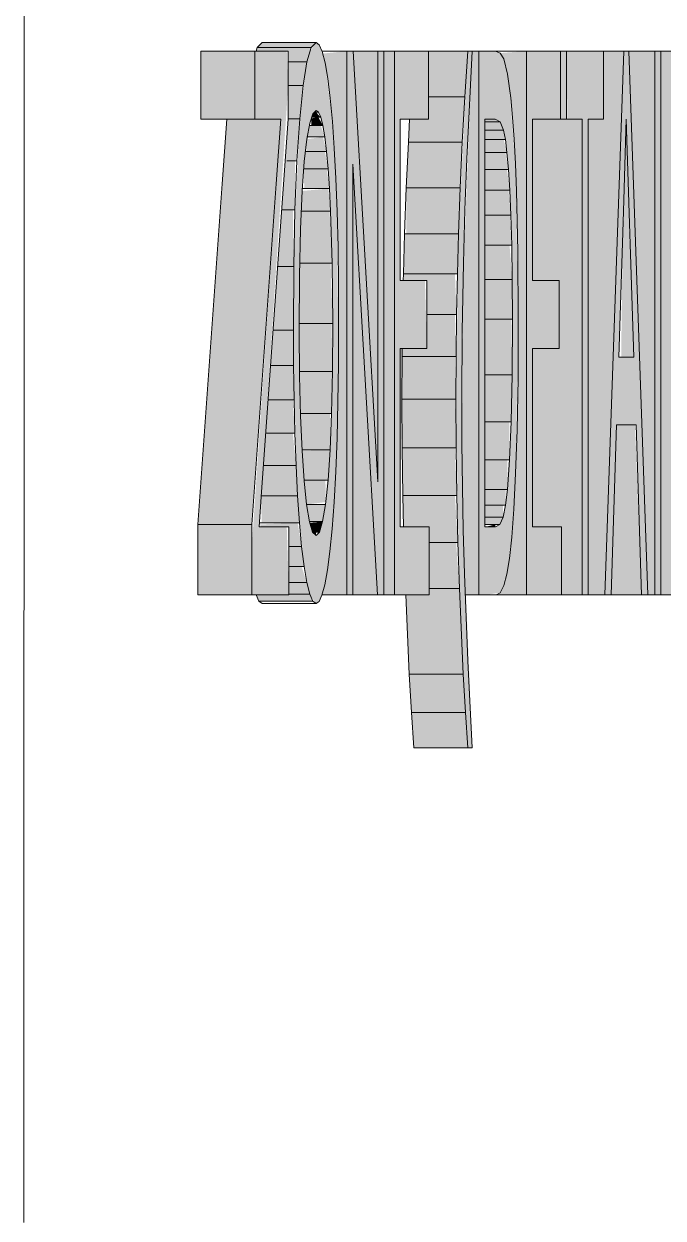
# Model space of a CAD drawing. Header units: millimetres. Extents: x -4612930 to -4329258, y -1064 to 30311.
# Drawn here: x -4531473 to -4530884, y 12497 to 13600 of the extents above; entities that cross this region are included whole.
import ezdxf

# ---------------------------------------------------------------- set-up
doc = ezdxf.new("R2010")
doc.units = ezdxf.units.MM
doc.layers.add('A-GENM', color=13, linetype='Continuous', lineweight=5)

# ---------------------------------------------------------------- blocks, each defined once
blk = doc.blocks.new('Generic Models 13 - Generic Models 13-2262104-SOUTH WEST')
at = {"layer": 'A-GENM'}
blk.add_line((-4531472.9, 14893.4), (-4531473.4, 12493.4), dxfattribs=at)

msp = doc.modelspace()

# ---------------------------------------------------------------- hatches: boundary and pattern name
at = {"layer": 'A-GENM'}
for points in [[(-4531225.2, 13565.3), (-4531212.2, 13565.3), (-4531208.2, 13578.5), (-4531258, 13578.5), (-4531259, 13575.1), (-4531229.5, 13575.1), (-4531229.5, 13565.3)], [(-4531230.8, 13578.5), (-4531208.2, 13578.5), (-4531203.8, 13582.9), (-4531253.6, 13582.9), (-4531258, 13578.5), (-4531232, 13578.5)], [(-4531310.1, 13512.3), (-4531260.3, 13512.3), (-4531260.3, 13575.1), (-4531310.1, 13575.1), (-4531310.1, 13545.8)], [(-4531263, 13072.8), (-4531228.8, 13072.8), (-4531230.8, 13135.6), (-4531256.3, 13135.6), (-4531229.5, 13543.3), (-4531230.8, 13575.1), (-4531260.3, 13575.1), (-4531260.3, 13512.3), (-4531236.4, 13512.3), (-4531263, 13117.7), (-4531263, 13084.2)], [(-4531198.3, 13072.8), (-4531175.4, 13072.8), (-4531175.4, 13575.1), (-4531197.5, 13572.8), (-4531192.4, 13545.8), (-4531186.9, 13485.5), (-4531183.3, 13379.2), (-4531183.6, 13250.9), (-4531188.8, 13134), (-4531195.7, 13082.3), (-4531197.7, 13074.9)], [(-4531173.2, 13072.8), (-4531169.9, 13072.8), (-4531169.9, 13470.8), (-4531146.6, 13072.8), (-4531141.1, 13072.8), (-4531141.1, 13575.1), (-4531146.6, 13575.1), (-4531147.3, 13189.7), (-4531169.9, 13575.1), (-4531175.4, 13575.1), (-4531175.4, 13072.8)], [(-4531146.6, 13177.2), (-4531146.6, 13575.1), (-4531169.5, 13575.1), (-4531147, 13183.8)], [(-4531131.5, 13072.8), (-4531131.5, 13575.1), (-4531141.1, 13575.1), (-4531141.1, 13072.8)], [(-4531122.7, 13072.8), (-4531099.3, 13072.8), (-4531099.3, 13135.6), (-4531126.1, 13135.6), (-4531124.3, 13300.4), (-4531101.4, 13300.4), (-4531103.3, 13363.2), (-4531126.1, 13363.2), (-4531126.1, 13512.3), (-4531100, 13512.3), (-4531100, 13575.1), (-4531131.5, 13575.1), (-4531131.5, 13072.8), (-4531126.1, 13072.8)], [(-4531100, 13533), (-4531066.4, 13533), (-4531063.7, 13575.1), (-4531100, 13575.1), (-4531100, 13545.8)], [(-4531063.7, 12931.5), (-4531059.6, 12931.5), (-4531067.9, 13132.6), (-4531069.2, 13260.9), (-4531066.4, 13429.9), (-4531059.6, 13575.1), (-4531063.7, 13575.1), (-4531072.3, 13406.3), (-4531074.7, 13253.3), (-4531071.9, 13092.4), (-4531065.9, 12964.3), (-4531063.8, 12932.8)], [(-4531066.1, 13072.8), (-4531053.5, 13072.8), (-4531053.5, 13575.1), (-4531059.6, 13575.1), (-4531068, 13369.4), (-4531068.9, 13195.6), (-4531066.3, 13078.8)], [(-4531034.3, 13072.8), (-4531009.6, 13072.8), (-4531009.6, 13575.1), (-4531033.8, 13573.3), (-4531029, 13562), (-4531025.9, 13545.8), (-4531021, 13493.7), (-4531017.6, 13390.1), (-4531018.3, 13225.3), (-4531024.1, 13118.5), (-4531028.9, 13087.4), (-4531034.3, 13074.7), (-4531037.6, 13072.8)], [(-4531009.6, 13072.8), (-4530977.4, 13072.8), (-4530977.4, 13135.6), (-4531004.1, 13135.6), (-4531004.1, 13300.4), (-4530979.5, 13300.4), (-4530979.5, 13363.2), (-4531004.1, 13363.2), (-4531004.1, 13512.3), (-4530978.1, 13512.3), (-4530978.1, 13575.1), (-4531009.6, 13575.1), (-4531009.6, 13118.5)], [(-4530972.6, 13512.3), (-4530972.6, 13575.1), (-4530978.1, 13575.1), (-4530978.1, 13512.3)], [(-4530958.2, 13072.8), (-4530952.8, 13072.8), (-4530952.8, 13512.3), (-4530938.4, 13512.3), (-4530938.4, 13575.1), (-4530972.6, 13575.1), (-4530971.8, 13512.3), (-4530958.2, 13512.3), (-4530958.2, 13118.5)], [(-4530937.3, 13072.8), (-4530919.8, 13575.1), (-4530938.4, 13575.1), (-4530938.4, 13512.3), (-4530952.8, 13512.3), (-4530952.8, 13072.8)], [(-4530897.7, 13072.8), (-4530891.1, 13072.8), (-4530891.1, 13575.1), (-4530915.1, 13575.1), (-4530899.2, 13118.5)], [(-4530885.6, 13072.8), (-4530885.6, 13575.1), (-4530891.1, 13575.1), (-4530891.1, 13072.8)], [(-4530885.6, 13072.8), (-4530874.7, 13072.8), (-4530874.7, 13575.1), (-4530885.6, 13575.1), (-4530885.6, 13118.5)], [(-4531215.7, 13543.3), (-4531212.2, 13565.3), (-4531229.5, 13565.3), (-4531229.5, 13543.3), (-4531218.8, 13543.3)], [(-4531225.2, 13512.4), (-4531218.8, 13512.4), (-4531215.7, 13543.3), (-4531229.5, 13543.3), (-4531229.5, 13512.4)], [(-4531068.8, 13490.9), (-4531066.4, 13533), (-4531100, 13533), (-4531100, 13512.3), (-4531117.4, 13512.3), (-4531118.6, 13490.9), (-4531075.6, 13490.9)], [(-4531263, 13452.6), (-4531240.6, 13452.6), (-4531236.4, 13512.3), (-4531286.2, 13512.3), (-4531290.4, 13452.6)], [(-4531230.8, 13473.8), (-4531221.4, 13474.5), (-4531218.8, 13512.4), (-4531229.5, 13512.3), (-4531232.2, 13473.8)], [(-4531197.5, 13506.4), (-4531201.6, 13514.1), (-4531208.2, 13512.9), (-4531208.2, 13506.4), (-4531199.5, 13506.4)], [(-4531207.8, 13514.1), (-4531199.5, 13514.1), (-4531203.8, 13518.6), (-4531206.8, 13517.2)], [(-4531048, 13509.8), (-4531033.8, 13509.8), (-4531038.4, 13512.3), (-4531048, 13512.3)], [(-4530977.4, 13072.8), (-4530958.2, 13072.8), (-4530958.2, 13512.3), (-4531004.1, 13512.3), (-4531004.1, 13363.2), (-4530979.5, 13363.2), (-4530979.5, 13300.4), (-4531004.1, 13300.4), (-4531004.1, 13135.6), (-4530977.4, 13135.6), (-4530977.4, 13118.5)], [(-4530914.4, 13416), (-4530917.5, 13512.3), (-4530919.8, 13416), (-4530915.1, 13416)], [(-4531209.6, 13495.8), (-4531195.7, 13495.8), (-4531199.5, 13506.4), (-4531210, 13506.4), (-4531211.9, 13495.8)], [(-4531048, 13502.2), (-4531030.7, 13502.2), (-4531033.8, 13509.8), (-4531048, 13509.8)], [(-4531048, 13493.5), (-4531029, 13493.5), (-4531030.7, 13502.2), (-4531048, 13502.2)], [(-4531194, 13482.4), (-4531197.5, 13495.8), (-4531212.2, 13493.8), (-4531212.2, 13482.4), (-4531195.4, 13482.4)], [(-4531070.7, 13448.7), (-4531068.8, 13490.9), (-4531118.6, 13490.9), (-4531120.5, 13448.7), (-4531075.6, 13448.7)], [(-4531038.3, 13481.3), (-4531027.6, 13481.3), (-4531030.7, 13493.5), (-4531048, 13493.5), (-4531048, 13481.3)], [(-4531214.6, 13466.5), (-4531192.5, 13466.5), (-4531195.7, 13482.4), (-4531213.6, 13482.4), (-4531215.1, 13466.5)], [(-4531029, 13465.6), (-4531026.2, 13465.6), (-4531029, 13481.3), (-4531048, 13481.3), (-4531048, 13465.6), (-4531038.3, 13465.6)], [(-4531230.8, 13428.4), (-4531223.2, 13428.4), (-4531223.2, 13473.8), (-4531232.2, 13473.8), (-4531235.5, 13428.4)], [(-4531169.9, 13072.8), (-4531147, 13072.8), (-4531169.9, 13470.8), (-4531169.9, 13118.5)], [(-4531194, 13448.1), (-4531191.3, 13448.1), (-4531194, 13466.5), (-4531215.1, 13466.5), (-4531214.6, 13448.1)], [(-4531048, 13446.6), (-4531025, 13446.6), (-4531027.6, 13465.6), (-4531048, 13465.6)], [(-4531263, 13137.9), (-4531240.6, 13452.6), (-4531290.4, 13452.6), (-4531312.9, 13137.9)], [(-4531216.6, 13427.2), (-4531190.3, 13427.2), (-4531192.5, 13448.1), (-4531216.6, 13445.9), (-4531217.2, 13427.2)], [(-4531075.6, 13406.3), (-4531072.3, 13406.3), (-4531070.7, 13448.7), (-4531120.5, 13448.7), (-4531120.5, 13406.3), (-4531103.3, 13406.3)], [(-4531023.9, 13423.5), (-4531026.2, 13446.6), (-4531048, 13446.6), (-4531048, 13423.5), (-4531025, 13423.5)], [(-4531230.8, 13376.2), (-4531224.3, 13376.2), (-4531225.2, 13428.4), (-4531235.5, 13428.4), (-4531238.6, 13376.2)], [(-4531218.1, 13379.2), (-4531188.9, 13379.2), (-4531191.3, 13427.2), (-4531217.4, 13427.2), (-4531218.7, 13379.2)], [(-4531025.2, 13396), (-4531023.2, 13396), (-4531025, 13423.5), (-4531048, 13423.5), (-4531048, 13396)], [(-4530910.5, 13292.5), (-4530915.1, 13416), (-4530920.6, 13416), (-4530922.2, 13292.5), (-4530912.8, 13292.5)], [(-4531123.2, 13369.4), (-4531073.3, 13369.4), (-4531072.3, 13406.3), (-4531122.1, 13406.3), (-4531122.2, 13403.3)], [(-4531023.9, 13364.1), (-4531022.8, 13364.1), (-4531025.2, 13396), (-4531048, 13396), (-4531048, 13364.1), (-4531028, 13364.1)], [(-4531219.2, 13323.6), (-4531188.4, 13323.6), (-4531190.3, 13379.2), (-4531218.7, 13379.2), (-4531219.1, 13332.1)], [(-4531230.8, 13317.3), (-4531224.7, 13317.3), (-4531225.2, 13376.2), (-4531239.2, 13376.2), (-4531243.4, 13317.3), (-4531240.6, 13317.3)], [(-4531075.6, 13331.7), (-4531074.1, 13331.7), (-4531075.6, 13369.4), (-4531123.2, 13369.4), (-4531123.3, 13363.2), (-4531101.4, 13363.2), (-4531101.4, 13331.7)], [(-4531048, 13327.6), (-4531022.6, 13327.6), (-4531023.2, 13364.1), (-4531048, 13364.1)], [(-4531218.9, 13279.3), (-4531188.7, 13279.3), (-4531189.5, 13323.6), (-4531219.2, 13323.6), (-4531218.9, 13279.3)], [(-4531115.7, 13293.1), (-4531074.5, 13293.1), (-4531075.6, 13331.7), (-4531101.4, 13331.7), (-4531103.3, 13300.4), (-4531124.3, 13300.4), (-4531124.3, 13293.1)], [(-4531022.9, 13276), (-4531023.8, 13327.6), (-4531048, 13327.6), (-4531048, 13276), (-4531023.8, 13276)], [(-4531245.7, 13284.8), (-4531224.5, 13284.8), (-4531225.2, 13317.3), (-4531243.4, 13317.3)], [(-4531074.7, 13253.7), (-4531075.6, 13293.1), (-4531124.3, 13293.1), (-4531124.5, 13253.7), (-4531075.6, 13253.7)], [(-4531239.3, 13253.1), (-4531224.1, 13253.1), (-4531225.2, 13284.8), (-4531245.7, 13284.8), (-4531248, 13253.1), (-4531240.6, 13253.1)], [(-4531218.2, 13240.5), (-4531189.5, 13240.5), (-4531188.7, 13279.3), (-4531219, 13279.3), (-4531218.4, 13253.1)], [(-4531023.8, 13232.6), (-4531022.9, 13276), (-4531048, 13276), (-4531048, 13232.6), (-4531025.3, 13232.6)], [(-4531240, 13222.3), (-4531223.3, 13222.3), (-4531225.2, 13253.1), (-4531248, 13253.1), (-4531250.1, 13222.3), (-4531240.6, 13222.3)], [(-4531115.7, 13208.8), (-4531074.5, 13208.8), (-4531075.6, 13253.7), (-4531124.5, 13253.7), (-4531124.3, 13208.8)], [(-4531190.8, 13206.9), (-4531190.8, 13240.5), (-4531218.2, 13240.5), (-4531216.7, 13206.9), (-4531192.7, 13206.9)], [(-4531042.6, 13197.5), (-4531025.3, 13197.5), (-4531025.3, 13232.6), (-4531048, 13232.6), (-4531048, 13197.5)], [(-4530926.5, 13072.8), (-4530903.4, 13072.8), (-4530909.4, 13229.8), (-4530926.5, 13229.8), (-4530931.5, 13072.8), (-4530928.2, 13072.8)], [(-4531246.7, 13192.3), (-4531222.2, 13192.3), (-4531225.2, 13222.3), (-4531250.1, 13222.3), (-4531252.3, 13192.3)], [(-4531214.8, 13178.7), (-4531192.7, 13178.7), (-4531190.8, 13206.9), (-4531216.7, 13205.9), (-4531214.9, 13178.7)], [(-4531103.3, 13164.7), (-4531073.9, 13164.7), (-4531075.6, 13208.8), (-4531124.3, 13208.8), (-4531123.7, 13164.7), (-4531115.7, 13164.7)], [(-4531254, 13164.3), (-4531220.8, 13164.3), (-4531222.2, 13192.3), (-4531252.3, 13192.3), (-4531254.3, 13164.3)], [(-4531048, 13170.3), (-4531027.2, 13170.3), (-4531027.2, 13197.5), (-4531048, 13197.5)], [(-4531212.5, 13156.4), (-4531194.8, 13158.6), (-4531195.1, 13178.7), (-4531214.8, 13178.3), (-4531213.4, 13164.3)], [(-4531048, 13155.6), (-4531028.9, 13155.6), (-4531028.9, 13170.3), (-4531048, 13170.3)], [(-4531230.8, 13139.5), (-4531219.1, 13139.5), (-4531220.8, 13164.3), (-4531254.3, 13164.3), (-4531254, 13139.5), (-4531240.6, 13139.5)], [(-4531072.9, 13121.4), (-4531075.6, 13164.7), (-4531123.7, 13164.7), (-4531123, 13135.6), (-4531099.3, 13135.6), (-4531099.3, 13121.4), (-4531073.9, 13121.4)], [(-4531209.9, 13140.5), (-4531197.7, 13140.5), (-4531195.1, 13156.4), (-4531212.5, 13156.2)], [(-4531047.2, 13144.7), (-4531031.2, 13144.7), (-4531031.2, 13155.6), (-4531048, 13155.6), (-4531048, 13144.7)], [(-4531312.9, 13072.8), (-4531263, 13072.8), (-4531263, 13137.9), (-4531312.9, 13137.9), (-4531312.9, 13118.5)], [(-4531219.7, 13117.7), (-4531217.2, 13118.5), (-4531220.8, 13139.5), (-4531256.2, 13137.9), (-4531254, 13135.6), (-4531228.8, 13135.6), (-4531228.8, 13117.7), (-4531225.2, 13117.7)], [(-4531200.6, 13130.9), (-4531197.7, 13140.5), (-4531209.6, 13139.5), (-4531206.8, 13130.9), (-4531203.7, 13130.9)], [(-4531047.8, 13137.9), (-4531034.3, 13137.9), (-4531031.2, 13144.7), (-4531048, 13144.7), (-4531048, 13137.9)], [(-4531038.3, 13135.6), (-4531038.3, 13137.9), (-4531048, 13135.6)], [(-4531203.8, 13127.7), (-4531203.8, 13130.9), (-4531206.8, 13130.7)], [(-4531219.7, 13099.1), (-4531214.8, 13099.1), (-4531217.1, 13117.7), (-4531228.8, 13117.7), (-4531228.8, 13099.1), (-4531225.2, 13099.1)], [(-4531099.3, 13078.8), (-4531071.5, 13078.8), (-4531074.5, 13121.4), (-4531099.3, 13121.4), (-4531099.3, 13118.5)], [(-4531214.8, 13084.2), (-4531212.3, 13084.2), (-4531217.1, 13099.1), (-4531228.8, 13099.1), (-4531228.8, 13084.2), (-4531217.1, 13084.2)], [(-4531217.1, 13073.5), (-4531209.6, 13073.5), (-4531212.3, 13084.2), (-4531228.8, 13084.2), (-4531228.8, 13073.5), (-4531219.7, 13073.5)], [(-4531225.2, 13067.1), (-4531206.8, 13067.1), (-4531209.6, 13073.5), (-4531259.1, 13072.8), (-4531256.3, 13067.1), (-4531228.8, 13067.1)], [(-4531115.7, 12999.8), (-4531068, 12999.8), (-4531071.5, 13078.8), (-4531099.3, 13078.8), (-4531099.3, 13072.8), (-4531121, 13072.8), (-4531117.8, 12999.8)], [(-4531203.8, 13064.9), (-4531209.6, 13067.1), (-4531203.8, 13064.9)], [(-4531065.9, 12964.3), (-4531068, 12999.8), (-4531117.8, 12999.8), (-4531115.7, 12964.3), (-4531075.6, 12964.3)], [(-4531113.5, 12931.5), (-4531063.7, 12931.5), (-4531065.9, 12964.3), (-4531115.7, 12963.7)]]:
    msp.add_hatch(color=256, dxfattribs=at).paths.add_polyline_path(points)
h = msp.add_hatch(color=256, dxfattribs=at)
h.paths.add_polyline_path([(-4531203.8, 13064.9), (-4531200.6, 13067.7), (-4531195.7, 13082.3), (-4531190.3, 13118.5), (-4531185.5, 13189.7), (-4531183.1, 13287.9), (-4531184.4, 13427.2), (-4531188.6, 13510.2), (-4531195.7, 13565.6), (-4531200.8, 13580.9), (-4531203.8, 13582.9), (-4531209.2, 13575.1), (-4531212.2, 13565.3), (-4531218.8, 13512.4), (-4531223.8, 13403.3), (-4531224.3, 13270.7), (-4531220.8, 13164.3), (-4531214.8, 13099.1), (-4531209.3, 13072.8), (-4531203.8, 13065)])
h.paths.add_polyline_path([(-4531203.8, 13127.7), (-4531207, 13130.9), (-4531212.5, 13156.4), (-4531216.8, 13206.9), (-4531219.2, 13317.3), (-4531216.5, 13448.1), (-4531210, 13506.4), (-4531206.8, 13517.2), (-4531203.7, 13520.1), (-4531200.8, 13517), (-4531197.5, 13506.4), (-4531192.5, 13466.5), (-4531188.9, 13379.2), (-4531189.5, 13240.5), (-4531195.1, 13156.4), (-4531200.6, 13130.9)])
h = msp.add_hatch(color=256, dxfattribs=at)
h.paths.add_polyline_path([(-4531048, 13072.8), (-4531033.8, 13074.9), (-4531027.7, 13092), (-4531022.9, 13130.3), (-4531019.6, 13184.9), (-4531017.2, 13327.6), (-4531019.8, 13471), (-4531025.9, 13545.8), (-4531030.7, 13568.1), (-4531033.8, 13573.3), (-4531038.3, 13575.1), (-4531053.5, 13575.1), (-4531053.5, 13072.8)])
h.paths.add_polyline_path([(-4531038.3, 13135.6), (-4531048, 13135.6), (-4531048, 13512.3), (-4531038.3, 13512.2), (-4531033.8, 13509.8), (-4531029, 13493.5), (-4531024.9, 13446.1), (-4531022.8, 13364.1), (-4531024.1, 13225.3), (-4531028.9, 13155.6), (-4531034.3, 13137.9), (-4531037.6, 13136)])
h = msp.add_hatch(color=256, dxfattribs=at)
h.paths.add_polyline_path([(-4530931.5, 13072.8), (-4530924.5, 13229.8), (-4530908.5, 13229.8), (-4530903.4, 13072.8), (-4530897.7, 13072.8), (-4530915.5, 13575.1), (-4530919.8, 13575.1), (-4530937.3, 13072.8)])
h.paths.add_polyline_path([(-4530912.8, 13292.5), (-4530924.5, 13292.5), (-4530917.5, 13512.3), (-4530910.5, 13292.5)])

# ---------------------------------------------------------------- linework, layer by layer
for p, q in [((-4531259, 13575.1), (-4531258, 13578.5)), ((-4531258, 13578.5), (-4531253.6, 13582.9)), ((-4531258, 13578.5), (-4531208.2, 13578.5)), ((-4531253.6, 13582.9), (-4531203.8, 13582.9)), ((-4531208.2, 13578.5), (-4531212.2, 13565.3)), ((-4531203.8, 13582.9), (-4531208.2, 13578.5)), ((-4531200.8, 13580.9), (-4531203.8, 13582.9)), ((-4531198, 13574.6), (-4531200.8, 13580.9)), ((-4531310.1, 13512.3), (-4531310.1, 13575.1)), ((-4531310.1, 13575.1), (-4531260.3, 13575.1)), ((-4531229.5, 13575.1), (-4531260.3, 13575.1)), ((-4531260.3, 13575.1), (-4531260.3, 13512.3)), ((-4531229.5, 13512.3), (-4531229.5, 13575.1)), ((-4531198.2, 13575.1), (-4531175.4, 13575.1)), ((-4531195.4, 13564.3), (-4531198, 13574.6)), ((-4531169.5, 13575.1), (-4531175.4, 13575.1)), ((-4531175.4, 13575.1), (-4531175.4, 13072.8)), ((-4531146.6, 13177.2), (-4531169.5, 13575.1)), ((-4531169.5, 13575.1), (-4531146.6, 13575.1)), ((-4531141.1, 13575.1), (-4531146.6, 13575.1)), ((-4531146.6, 13575.1), (-4531146.6, 13177.2)), ((-4531141.1, 13072.8), (-4531141.1, 13575.1)), ((-4531141.1, 13575.1), (-4531131.5, 13575.1)), ((-4531100, 13575.1), (-4531131.5, 13575.1)), ((-4531131.5, 13575.1), (-4531131.5, 13072.8)), ((-4531100, 13512.3), (-4531100, 13575.1)), ((-4531100, 13575.1), (-4531063.7, 13575.1)), ((-4531063.7, 13575.1), (-4531066.4, 13533)), ((-4531064.7, 13475.6), (-4531059.6, 13575.1)), ((-4531059.6, 13575.1), (-4531063.7, 13575.1)), ((-4531059.6, 13575.1), (-4531053.5, 13575.1)), ((-4531038.3, 13575.1), (-4531053.5, 13575.1)), ((-4531053.5, 13575.1), (-4531053.5, 13072.8)), ((-4531033.8, 13573.3), (-4531038.3, 13575.1)), ((-4531038.3, 13575.1), (-4531009.6, 13575.1)), ((-4531030.5, 13567.8), (-4531033.8, 13573.3)), ((-4531027, 13553.9), (-4531030.5, 13567.8)), ((-4530978.1, 13575.1), (-4531009.6, 13575.1)), ((-4531009.6, 13575.1), (-4531009.6, 13072.8)), ((-4530978.1, 13512.3), (-4530978.1, 13575.1)), ((-4530978.1, 13575.1), (-4530972.6, 13575.1)), ((-4530938.4, 13575.1), (-4530972.6, 13575.1)), ((-4530972.6, 13575.1), (-4530972.6, 13512.3)), ((-4530938.4, 13512.3), (-4530938.4, 13575.1)), ((-4530938.4, 13575.1), (-4530919.8, 13575.1)), ((-4530919.8, 13575.1), (-4530937.3, 13072.8)), ((-4530915.1, 13575.1), (-4530919.8, 13575.1)), ((-4530897.7, 13072.8), (-4530915.1, 13575.1)), ((-4530915.1, 13575.1), (-4530891.1, 13575.1)), ((-4530885.6, 13575.1), (-4530891.1, 13575.1)), ((-4530891.1, 13575.1), (-4530891.1, 13072.8)), ((-4530885.6, 13072.8), (-4530885.6, 13575.1)), ((-4530885.6, 13575.1), (-4530874.7, 13575.1)), ((-4531229.5, 13565.3), (-4531212.2, 13565.3)), ((-4531212.2, 13565.3), (-4531215.7, 13543.3)), ((-4531192.9, 13549.8), (-4531195.4, 13564.3)), ((-4531190.6, 13531.6), (-4531192.9, 13549.8)), ((-4531024.1, 13531.9), (-4531027, 13553.9)), ((-4531229.5, 13543.3), (-4531215.7, 13543.3)), ((-4531215.7, 13543.3), (-4531218.8, 13512.4)), ((-4531100, 13533), (-4531066.4, 13533)), ((-4531066.4, 13533), (-4531068.8, 13490.9)), ((-4531188.6, 13510.2), (-4531190.6, 13531.6)), ((-4531022.4, 13513.9), (-4531024.1, 13531.9)), ((-4531310.1, 13512.3), (-4531260.3, 13512.3)), ((-4531290.4, 13452.6), (-4531286.2, 13512.3)), ((-4531260.3, 13512.3), (-4531236.4, 13512.3)), ((-4531254, 13168), (-4531229.5, 13512.3)), ((-4531236.4, 13512.3), (-4531240.6, 13452.6)), ((-4531229.5, 13512.4), (-4531218.8, 13512.4)), ((-4531218.8, 13512.4), (-4531221.4, 13473.8)), ((-4531209.6, 13508.4), (-4531206.8, 13517.2)), ((-4531207.8, 13514.1), (-4531199.5, 13514.1)), ((-4531206.8, 13517.2), (-4531203.7, 13520.1)), ((-4531205.3, 13518.6), (-4531201.6, 13518.6)), ((-4531203.7, 13520.1), (-4531201.6, 13518.6)), ((-4531201.6, 13518.6), (-4531199.5, 13514.1)), ((-4531199.5, 13514.1), (-4531197.5, 13506.4)), ((-4531126.1, 13363.2), (-4531126.1, 13512.3)), ((-4531126.1, 13512.3), (-4531100, 13512.3)), ((-4531118.6, 13490.9), (-4531117.4, 13512.3)), ((-4531048, 13135.6), (-4531048, 13512.3)), ((-4531048, 13512.3), (-4531038.4, 13512.3)), ((-4531038.4, 13512.3), (-4531033.8, 13509.8)), ((-4531021, 13493.7), (-4531022.4, 13513.9)), ((-4531004.1, 13363.2), (-4531004.1, 13512.3)), ((-4531004.1, 13512.3), (-4530978.1, 13512.3)), ((-4530978.1, 13512.3), (-4530972.6, 13512.3)), ((-4530972.6, 13512.3), (-4530958.2, 13512.3)), ((-4530958.2, 13512.3), (-4530958.2, 13072.8)), ((-4530952.8, 13072.8), (-4530952.8, 13512.3)), ((-4530952.8, 13512.3), (-4530938.4, 13512.3)), ((-4530920.2, 13426.8), (-4530917.5, 13512.3)), ((-4530917.5, 13512.3), (-4530914.4, 13416)), ((-4531212.2, 13493.8), (-4531209.6, 13508.4)), ((-4531210, 13506.4), (-4531197.5, 13506.4)), ((-4531197.5, 13506.4), (-4531195.7, 13495.8)), ((-4531186.9, 13485.5), (-4531188.6, 13510.2)), ((-4531048.1, 13502.2), (-4531030.7, 13502.2)), ((-4531048, 13509.8), (-4531033.8, 13509.8)), ((-4531033.8, 13509.8), (-4531030.7, 13502.2)), ((-4531030.7, 13502.2), (-4531029, 13493.5)), ((-4531214.6, 13473.2), (-4531212.2, 13493.8)), ((-4531212.4, 13495.8), (-4531195.7, 13495.8)), ((-4531195.7, 13495.8), (-4531194, 13482.4)), ((-4531120.5, 13448.7), (-4531118.6, 13490.9)), ((-4531118.6, 13490.9), (-4531068.8, 13490.9)), ((-4531068.8, 13490.9), (-4531070.7, 13448.7)), ((-4531048.2, 13493.5), (-4531029, 13493.5)), ((-4531029, 13493.5), (-4531027.6, 13481.3)), ((-4531019.8, 13471), (-4531021, 13493.7)), ((-4531213.6, 13482.4), (-4531194, 13482.4)), ((-4531194, 13482.4), (-4531192.5, 13466.5)), ((-4531185.5, 13457.5), (-4531186.9, 13485.5)), ((-4531048.4, 13481.3), (-4531027.6, 13481.3)), ((-4531027.6, 13481.3), (-4531026.2, 13465.6)), ((-4531230.8, 13473.8), (-4531221.4, 13473.8)), ((-4531221.4, 13473.8), (-4531223.2, 13428.4)), ((-4531216.6, 13445.9), (-4531214.6, 13473.2)), ((-4531169.9, 13072.8), (-4531169.9, 13470.8)), ((-4531169.9, 13470.8), (-4531147, 13072.8)), ((-4531066.5, 13428.4), (-4531064.7, 13475.6)), ((-4531018.9, 13446.1), (-4531019.8, 13471)), ((-4531215.1, 13466.5), (-4531192.5, 13466.5)), ((-4531192.5, 13466.5), (-4531191.3, 13448.1)), ((-4531184.3, 13426.9), (-4531185.5, 13457.5)), ((-4531048, 13465.6), (-4531026.2, 13465.6)), ((-4531026.2, 13465.6), (-4531025, 13446.6)), ((-4531312.9, 13137.9), (-4531290.4, 13452.6)), ((-4531240.6, 13452.6), (-4531263, 13137.9)), ((-4531218.1, 13410.7), (-4531216.6, 13445.9)), ((-4531217, 13448.1), (-4531191.3, 13448.1)), ((-4531191.3, 13448.1), (-4531190.3, 13427.2)), ((-4531122.1, 13406.3), (-4531120.5, 13448.7)), ((-4531120.5, 13448.7), (-4531070.7, 13448.7)), ((-4531070.7, 13448.7), (-4531072.3, 13406.3)), ((-4531048, 13446.6), (-4531025, 13446.6)), ((-4531025, 13446.6), (-4531023.9, 13423.5)), ((-4531017.6, 13390.1), (-4531018.9, 13446.1)), ((-4531235.5, 13428.4), (-4531223.2, 13428.4)), ((-4531223.2, 13428.4), (-4531224.3, 13376.2)), ((-4531217.4, 13427.2), (-4531190.3, 13427.2)), ((-4531190.3, 13427.2), (-4531188.9, 13379.2)), ((-4531183.5, 13394.3), (-4531184.3, 13426.9)), ((-4531067.8, 13379.2), (-4531066.5, 13428.4)), ((-4531048, 13423.5), (-4531023.9, 13423.5)), ((-4531023.9, 13423.5), (-4531023.2, 13396)), ((-4530924.5, 13292.5), (-4530920.2, 13426.8)), ((-4530914.4, 13416), (-4530910.5, 13292.5)), ((-4531218.9, 13367.6), (-4531218.1, 13410.7)), ((-4531123.2, 13369.4), (-4531122.1, 13406.3)), ((-4531122.1, 13406.3), (-4531072.3, 13406.3)), ((-4531072.3, 13406.3), (-4531073.3, 13369.4)), ((-4531183.1, 13359.7), (-4531183.5, 13394.3)), ((-4531048, 13396), (-4531023.2, 13396)), ((-4531023.2, 13396), (-4531022.8, 13364.1)), ((-4531017.1, 13326.6), (-4531017.6, 13390.1)), ((-4531218.7, 13379.2), (-4531188.9, 13379.2)), ((-4531188.9, 13379.2), (-4531188.4, 13323.6)), ((-4531068.9, 13316.4), (-4531067.8, 13379.2)), ((-4531239.2, 13376.2), (-4531224.3, 13376.2)), ((-4531224.3, 13376.2), (-4531224.7, 13317.3)), ((-4531219.2, 13316.7), (-4531218.9, 13367.6)), ((-4531123.3, 13363.2), (-4531123.2, 13369.4)), ((-4531123.2, 13369.4), (-4531073.3, 13369.4)), ((-4531073.3, 13369.4), (-4531074.1, 13331.7)), ((-4531182.9, 13323.1), (-4531183.1, 13359.7)), ((-4531101.4, 13363.2), (-4531126.1, 13363.2)), ((-4531101.4, 13300.4), (-4531101.4, 13363.2)), ((-4531048, 13364.1), (-4531022.8, 13364.1)), ((-4531022.8, 13364.1), (-4531022.6, 13327.6)), ((-4530979.5, 13363.2), (-4531004.1, 13363.2)), ((-4530979.5, 13300.4), (-4530979.5, 13363.2)), ((-4531219.2, 13323.6), (-4531188.4, 13323.6)), ((-4531188.4, 13323.6), (-4531188.7, 13279.3)), ((-4531101.4, 13331.7), (-4531074.1, 13331.7)), ((-4531074.1, 13331.7), (-4531074.5, 13293.1)), ((-4531048, 13327.6), (-4531022.6, 13327.6)), ((-4531022.6, 13327.6), (-4531022.9, 13276)), ((-4531017.4, 13272.7), (-4531017.1, 13326.6)), ((-4531224.7, 13317.3), (-4531243.4, 13317.3)), ((-4531224.7, 13317.3), (-4531224.5, 13284.8)), ((-4531218.9, 13275.1), (-4531219.2, 13316.7)), ((-4531183.1, 13286), (-4531182.9, 13323.1)), ((-4531069.2, 13253.3), (-4531068.9, 13316.4)), ((-4531126.1, 13135.6), (-4531126.1, 13300.4)), ((-4531126.1, 13300.4), (-4531101.4, 13300.4)), ((-4531124.5, 13253.7), (-4531124.3, 13293.1)), ((-4531124.3, 13293.1), (-4531124.3, 13300.4)), ((-4531124.3, 13293.1), (-4531074.5, 13293.1)), ((-4531074.5, 13293.1), (-4531074.7, 13253.7)), ((-4531004.1, 13135.6), (-4531004.1, 13300.4)), ((-4531004.1, 13300.4), (-4530979.5, 13300.4)), ((-4530910.5, 13292.5), (-4530924.5, 13292.5)), ((-4531245.7, 13284.8), (-4531224.5, 13284.8)), ((-4531224.5, 13284.8), (-4531224.1, 13253.1)), ((-4531219, 13279.3), (-4531188.7, 13279.3)), ((-4531188.7, 13279.3), (-4531189.5, 13240.5)), ((-4531183.6, 13250.9), (-4531183.1, 13286)), ((-4531218.1, 13238.1), (-4531218.9, 13275.1)), ((-4531048, 13276), (-4531022.9, 13276)), ((-4531022.9, 13276), (-4531023.8, 13232.6)), ((-4531018.3, 13225.3), (-4531017.4, 13272.7)), ((-4531248, 13253.1), (-4531224.1, 13253.1)), ((-4531224.1, 13253.1), (-4531223.3, 13222.3)), ((-4531184.4, 13217.9), (-4531183.6, 13250.9)), ((-4531124.3, 13208.8), (-4531124.5, 13253.7)), ((-4531124.5, 13253.7), (-4531074.7, 13253.7)), ((-4531074.7, 13253.7), (-4531074.5, 13208.8)), ((-4531069.1, 13213.1), (-4531069.2, 13253.3)), ((-4531218.2, 13240.5), (-4531189.5, 13240.5)), ((-4531216.7, 13205.9), (-4531218.1, 13238.1)), ((-4531189.5, 13240.5), (-4531190.8, 13206.9)), ((-4531048, 13232.6), (-4531023.8, 13232.6)), ((-4531023.8, 13232.6), (-4531025.3, 13197.5)), ((-4531019.6, 13184.9), (-4531018.3, 13225.3)), ((-4530931.5, 13072.8), (-4530926.5, 13229.8)), ((-4530926.5, 13229.8), (-4530908.5, 13229.8)), ((-4530908.5, 13229.8), (-4530903.4, 13072.8)), ((-4531250.1, 13222.3), (-4531223.3, 13222.3)), ((-4531223.3, 13222.3), (-4531222.2, 13192.3)), ((-4531185.6, 13186.8), (-4531184.4, 13217.9)), ((-4531068.6, 13172.8), (-4531069.1, 13213.1)), ((-4531216.8, 13206.9), (-4531190.8, 13206.9)), ((-4531214.8, 13178.3), (-4531216.7, 13205.9)), ((-4531190.8, 13206.9), (-4531192.7, 13178.7)), ((-4531123.7, 13164.7), (-4531124.3, 13208.8)), ((-4531124.3, 13208.8), (-4531074.5, 13208.8)), ((-4531074.5, 13208.8), (-4531073.9, 13164.7)), ((-4531252.3, 13192.3), (-4531222.2, 13192.3)), ((-4531222.2, 13192.3), (-4531220.8, 13164.3)), ((-4531048, 13197.5), (-4531025.3, 13197.5)), ((-4531025.3, 13197.5), (-4531027.2, 13170.3)), ((-4531187.1, 13158.6), (-4531185.6, 13186.8)), ((-4531021.3, 13152.1), (-4531019.6, 13184.9)), ((-4531214.9, 13178.7), (-4531192.7, 13178.7)), ((-4531212.5, 13156.2), (-4531214.8, 13178.3)), ((-4531192.7, 13178.7), (-4531195.1, 13156.4)), ((-4531067.9, 13132.6), (-4531068.6, 13172.8)), ((-4531048, 13170.3), (-4531027.2, 13170.3)), ((-4531027.2, 13170.3), (-4531028.9, 13155.6)), ((-4531256.3, 13135.6), (-4531254, 13168)), ((-4531254.3, 13164.3), (-4531220.8, 13164.3)), ((-4531220.8, 13164.3), (-4531219.1, 13139.5)), ((-4531188.8, 13134), (-4531187.1, 13158.6)), ((-4531123, 13135.6), (-4531123.7, 13164.7)), ((-4531123.7, 13164.7), (-4531073.9, 13164.7)), ((-4531073.9, 13164.7), (-4531072.9, 13121.4)), ((-4531212.5, 13156.4), (-4531195.1, 13156.4)), ((-4531209.9, 13140.4), (-4531212.5, 13156.2)), ((-4531195.1, 13156.4), (-4531197.7, 13140.5)), ((-4531048, 13155.6), (-4531028.9, 13155.6)), ((-4531028.9, 13155.6), (-4531031.2, 13144.7)), ((-4531023.2, 13126.3), (-4531021.3, 13152.1)), ((-4531312.9, 13072.8), (-4531312.9, 13137.9)), ((-4531312.9, 13137.9), (-4531263, 13137.9)), ((-4531263, 13137.9), (-4531263, 13072.8)), ((-4531256, 13139.5), (-4531219.1, 13139.5)), ((-4531219.1, 13139.5), (-4531217.1, 13117.7)), ((-4531209.9, 13140.5), (-4531197.7, 13140.5)), ((-4531207, 13130.9), (-4531209.9, 13140.4)), ((-4531197.7, 13140.5), (-4531200.6, 13130.9)), ((-4531048, 13144.7), (-4531031.2, 13144.7)), ((-4531048, 13137.9), (-4531034.3, 13137.9)), ((-4531034.3, 13137.9), (-4531038.3, 13135.6)), ((-4531031.2, 13144.7), (-4531034.3, 13137.9)), ((-4531228.8, 13135.6), (-4531256.3, 13135.6)), ((-4531228.8, 13072.8), (-4531228.8, 13135.6)), ((-4531203.8, 13127.7), (-4531207, 13130.9)), ((-4531207, 13130.9), (-4531200.6, 13130.9)), ((-4531200.6, 13130.9), (-4531203.8, 13127.7)), ((-4531190.9, 13113.1), (-4531188.8, 13134)), ((-4531099.3, 13135.6), (-4531126.1, 13135.6)), ((-4531099.3, 13072.8), (-4531099.3, 13135.6)), ((-4531066.8, 13092.4), (-4531067.9, 13132.6)), ((-4531038.3, 13135.6), (-4531048, 13135.6)), ((-4531025.3, 13106.6), (-4531023.2, 13126.3)), ((-4530977.4, 13135.6), (-4531004.1, 13135.6)), ((-4530977.4, 13072.8), (-4530977.4, 13135.6)), ((-4531228.8, 13117.7), (-4531217.1, 13117.7)), ((-4531217.1, 13117.7), (-4531214.8, 13099.1)), ((-4531099.3, 13121.4), (-4531072.9, 13121.4)), ((-4531072.9, 13121.4), (-4531071.5, 13078.8)), ((-4531193.2, 13095.9), (-4531190.9, 13113.1)), ((-4531027.7, 13092), (-4531025.3, 13106.6)), ((-4531228.8, 13099.1), (-4531214.8, 13099.1)), ((-4531214.8, 13099.1), (-4531212.3, 13084.2)), ((-4531195.7, 13082.3), (-4531193.2, 13095.9)), ((-4531063.8, 13011.9), (-4531066.8, 13092.4)), ((-4531030.6, 13081.4), (-4531027.7, 13092)), ((-4531228.8, 13084.2), (-4531212.3, 13084.2)), ((-4531212.3, 13084.2), (-4531209.6, 13073.5)), ((-4531198.3, 13072.7), (-4531195.7, 13082.3)), ((-4531033.8, 13074.9), (-4531030.6, 13081.4)), ((-4531263, 13072.8), (-4531312.9, 13072.8)), ((-4531263, 13072.8), (-4531228.8, 13072.8)), ((-4531256.6, 13067.1), (-4531259.1, 13072.8)), ((-4531229.1, 13073.5), (-4531209.6, 13073.5)), ((-4531209.6, 13073.5), (-4531206.8, 13067.1)), ((-4531201, 13066.9), (-4531198.3, 13072.7)), ((-4531175.4, 13072.8), (-4531198.3, 13072.8)), ((-4531175.4, 13072.8), (-4531169.9, 13072.8)), ((-4531169.9, 13072.8), (-4531147, 13072.8)), ((-4531147, 13072.8), (-4531141.1, 13072.8)), ((-4531131.5, 13072.8), (-4531141.1, 13072.8)), ((-4531131.5, 13072.8), (-4531099.3, 13072.8)), ((-4531117.8, 12999.8), (-4531121, 13072.8)), ((-4531099.3, 13078.8), (-4531071.5, 13078.8)), ((-4531071.5, 13078.8), (-4531068, 12999.8)), ((-4531053.5, 13072.8), (-4531066.1, 13072.8)), ((-4531053.5, 13072.8), (-4531037.6, 13072.8)), ((-4531037.6, 13072.8), (-4531033.8, 13074.9)), ((-4531009.6, 13072.8), (-4531037.6, 13072.8)), ((-4531009.6, 13072.8), (-4530977.4, 13072.8)), ((-4530958.2, 13072.8), (-4530977.4, 13072.8)), ((-4530958.2, 13072.8), (-4530952.8, 13072.8)), ((-4530937.3, 13072.8), (-4530952.8, 13072.8)), ((-4530937.3, 13072.8), (-4530931.5, 13072.8)), ((-4530931.5, 13072.8), (-4530903.4, 13072.8)), ((-4530903.4, 13072.8), (-4530897.7, 13072.8)), ((-4530891.1, 13072.8), (-4530897.7, 13072.8)), ((-4530891.1, 13072.8), (-4530885.6, 13072.8)), ((-4530874.7, 13072.8), (-4530885.6, 13072.8)), ((-4531253.6, 13064.9), (-4531256.6, 13067.1)), ((-4531256.6, 13067.1), (-4531206.8, 13067.1)), ((-4531253.6, 13064.9), (-4531203.8, 13064.9)), ((-4531206.8, 13067.1), (-4531203.8, 13064.9)), ((-4531203.8, 13064.9), (-4531201, 13066.9)), ((-4531059.6, 12931.5), (-4531063.8, 13011.9)), ((-4531115.7, 12964.3), (-4531117.8, 12999.8)), ((-4531117.8, 12999.8), (-4531068, 12999.8)), ((-4531068, 12999.8), (-4531065.9, 12964.3)), ((-4531113.5, 12931.5), (-4531115.7, 12964.3)), ((-4531115.7, 12964.3), (-4531065.9, 12964.3)), ((-4531065.9, 12964.3), (-4531063.7, 12931.5)), ((-4531063.7, 12931.5), (-4531113.5, 12931.5)), ((-4531063.7, 12931.5), (-4531059.6, 12931.5))]:
    msp.add_line(p, q, dxfattribs=at)

# ---------------------------------------------------------------- block references
msp.add_blockref('Generic Models 13 - Generic Models 13-2262104-SOUTH WEST', (0, 0), dxfattribs=at)

doc.saveas('drawing.dxf')
